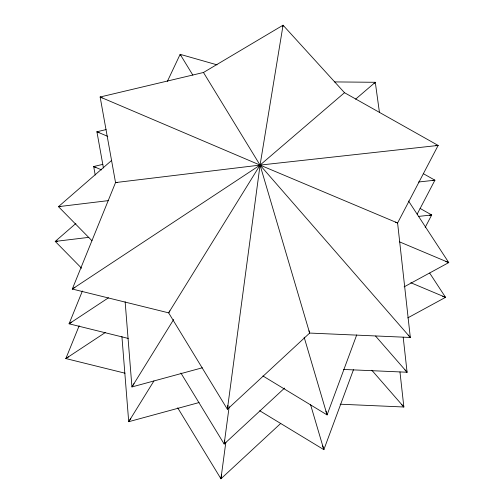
<?xml version="1.0" encoding="UTF-8"?>
<svg xmlns="http://www.w3.org/2000/svg" width="504" height="504" viewBox="0 0 504 504"><rect width="100%" height="100%" fill="white"/><g stroke="black" fill="none" stroke-linecap="round" stroke-linejoin="round"><path stroke-width="0.76" d="M229.175 406.589L224.167 444.037L284.577 388.074M225.849 442.134L220.941 478.8L280.772 423.373M227.915 405.38L227.392 409.273L309.664 333.062L410.313 337.472L397.593 222.982L438.146 145.435L344.497 92.692L283.059 25.2L203.471 72.488L100.138 97.001L115.542 182.568L72.305 289.038L168.638 312.852L227.392 409.273L260.064 165.091L283.059 25.2L282.807 26.75M224.689 440.143L224.167 444.037L180.917 373.061M221.464 474.907L220.941 478.8L177.692 407.824M356.706 334.927L327.083 414.905L262.918 375.965M353.48 369.69L323.858 449.669L259.692 410.729M82.404 290.984L69.08 323.801L128.243 338.43M79.178 325.748L65.854 358.565L125.017 373.193M167.385 81.352L180.142 54.331L217.054 64.846M417.18 214.124L434.921 180.199L423.303 173.653M425.181 227.424L431.695 214.962L420.078 208.417M173.691 319.454L131.935 386.946L202.306 367.788M153.928 380.948L128.709 421.709L199.08 402.551M134.026 383.62L131.935 386.946L125.137 301.745M130.807 418.383L128.709 421.709L121.911 336.508M169.898 310.861L168.638 312.852L260.064 165.091L344.497 92.692M374.119 83.336L375.291 82.291L379.455 112.499M111.592 160.467L58.464 206.659L91.986 240.748M75.896 223.455L55.238 241.416L81.617 268.248M355.616 99.156L375.291 82.291L334.574 81.919M108.467 297.801L69.08 323.801L71.725 322.113M105.242 332.564L65.854 358.565L68.5 356.876M74.951 287.349L72.305 289.038L260.064 165.091L438.146 145.435L435.809 145.75M404.12 286.864L448.762 262.584L408.536 201.014M407.761 317.892L445.536 297.341L429.704 273.111M106.098 129.585L96.913 131.764L103.433 167.996M102.873 164.348L93.687 166.528L95.212 175.008M432.583 180.514L434.921 180.199L418.515 182.007M429.358 215.277L431.695 214.962L418.421 216.424M108.461 200.611L58.464 206.659L60.808 206.419M88.83 237.359L55.238 241.416L57.588 241.183M117.111 182.423L115.542 182.568L260.064 165.091L397.593 222.982L395.388 222.125M343.394 369.445L407.087 372.236L403.194 337.189M340.169 404.208L403.861 406.999L399.968 371.952M445.838 261.418L448.762 262.584L399.559 241.87M442.613 296.182L445.536 297.341L410.804 282.725M107.768 136.389L96.913 131.764L99.055 132.741M101.644 169.917L93.687 166.528L95.829 167.504M102.281 97.978L100.138 97.001L260.064 165.091L410.313 337.472L408.215 335.129M404.989 369.892L407.087 372.236L375.593 336.099M401.764 404.655L403.861 406.999L371.851 370.27M203.471 72.488L260.064 165.091L309.664 333.062L308.971 330.807M192.849 75.127L180.142 54.331L180.936 55.679M325.943 411.144L327.083 414.905L304.132 337.176M322.718 445.908L323.858 449.669L310.489 404.391"/></g></svg>
